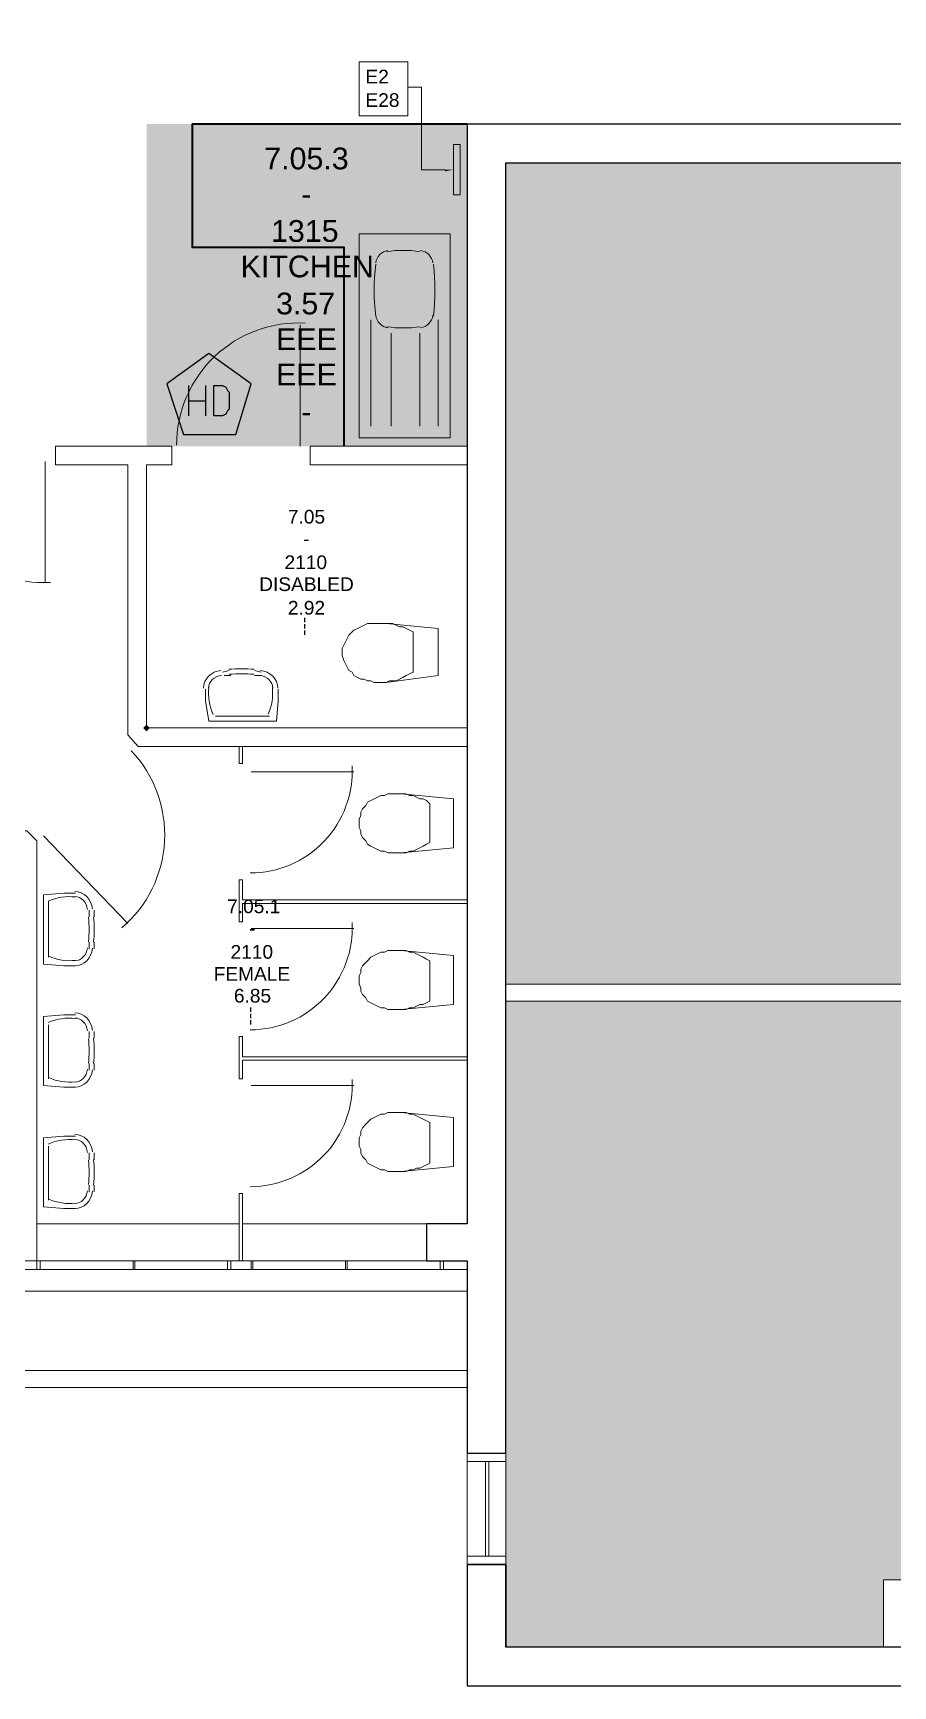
# Model space of a CAD drawing. Header units: millimetres. Extents: x 0 to 58.8, y 0 to 18.9.
# Drawn here: x 37.1 to 42.21, y 0 to 9.83 of the extents above; entities that cross this region are included whole.
import ezdxf

# ---------------------------------------------------------------- set-up
doc = ezdxf.new("R2010")
doc.units = ezdxf.units.MM
doc.layers.add('PDF_014407$_ps_FIRE$DETECT', color=80, linetype='Continuous', true_color=0x3fff00)
doc.layers.add('PDF_014407$HL-TMP', color=7, linetype='Continuous', true_color=0x800000)
for name, color, linetype in [('PDF_014407$_ps_TEXTBOLD', 2, 'Continuous'), ('PDF_014407$BL', 7, 'Continuous'), ('PDF_014407$DR', 7, 'Continuous'), ('PDF_014407$FI-DSG', 7, 'Continuous'), ('PDF_014407$FT-FIXFIT', 7, 'Continuous'), ('PDF_014407$PL-TOIL', 7, 'Continuous'), ('PDF_014407$WA', 7, 'Continuous'), ('PDF_014407$WA-EXT', 7, 'Continuous'), ('PDF_014407$WA-PART', 7, 'Continuous'), ('PDF_014407$WN', 7, 'Continuous'), ('PDF_Text', 7, 'Continuous')]:
    doc.layers.add(name, color=color, linetype=linetype)
doc.styles.add('PDF ArialMT', font='arial.ttf')

msp = doc.modelspace()

# ---------------------------------------------------------------- hatches: boundary and pattern name
at = {"layer": 'PDF_014407$WA', "transparency": 33554559}
msp.add_hatch(color=256, dxfattribs=at).paths.add_polyline_path([(37.7724, 5.7182), (37.7623, 5.7082), (37.7523, 5.6981), (37.7623, 5.6881), (37.7724, 5.6781), (37.7824, 5.6881), (37.7924, 5.6981), (37.7824, 5.7082)])

# ---------------------------------------------------------------- linework, layer by layer
at = {"layer": 'PDF_014407$_ps_FIRE$DETECT', "lineweight": 25}
msp.add_lwpolyline([(38.1438, 7.9267), (37.8928, 7.746), (37.9932, 7.4448), (38.3044, 7.4448), (38.3948, 7.746)], close=True, dxfattribs=at)
at = {"layer": 'PDF_014407$_ps_TEXTBOLD', "lineweight": 25}
for points in [[(38.0233, 7.736), (38.0233, 7.5553)], [(38.1237, 7.736), (38.1237, 7.5553)], [(38.0233, 7.6456), (38.1237, 7.6456)]]:
    msp.add_lwpolyline(points, dxfattribs=at)
msp.add_lwpolyline([(38.1739, 7.5553), (38.1739, 7.736), (38.2241, 7.736), (38.2442, 7.7259), (38.2542, 7.7059), (38.2643, 7.6958), (38.2643, 7.6657), (38.2643, 7.6255), (38.2643, 7.5954), (38.2542, 7.5854), (38.2442, 7.5653), (38.2241, 7.5553)], close=True, dxfattribs=at)
at = {"layer": 'PDF_014407$BL', "lineweight": 9}
for points in [[(3.1194, 17.905), (3.1194, 18.1058), (2.2862, 18.9289), (0.951, 18.9289), (-0.0026, 17.9753), (-0.0026, 12.5645), (0.0978, 12.5645), (0.0978, 2.4457), (0.1982, 2.4457), (0.1982, 2.3453), (39.6797, 2.3453)], [(38.3245, 2.7468), (37.1199, 2.7468)], [(39.6797, 2.7468), (38.3446, 2.7468)], [(39.6797, 1.7731), (0.3487, 1.7731), (0.3487, 2.3453)], [(39.6797, 1.8735), (33.3153, 1.8735), (33.3153, 2.3453)]]:
    msp.add_lwpolyline(points, dxfattribs=at)
at = {"layer": 'PDF_014407$DR', "lineweight": 0}
for points in [[(38.6859, 7.3746), (38.6859, 8.0974), (38.6859, 7.3746)], [(37.1701, 7.2842), (37.1701, 6.5615), (37.1701, 7.2842)], [(38.3948, 5.4371), (39.0071, 5.4371), (38.3948, 5.4371)], [(37.16, 5.0557), (37.6619, 4.5337), (37.16, 5.0557)], [(38.3948, 4.5036), (39.0071, 4.5036), (38.3948, 4.5036)], [(38.3948, 3.57), (39.0071, 3.57), (38.3948, 3.57)]]:
    msp.add_lwpolyline(points, dxfattribs=at)
for centre, radius, start, end in [((38.6789, 7.3811), 0.7278, 87.04469, 180), ((37.163, 7.2908), 0.7278, 180, 272.95531), ((37.153, 5.0621), 0.7278, 310.48874, 43.44405), ((38.3897, 5.4422), 0.6073, 270.00024, 2.95614), ((38.3897, 4.5086), 0.6073, 270.00024, 2.95614), ((38.3897, 3.575), 0.6073, 270.00024, 2.95614)]:
    msp.add_arc(centre, radius, start, end, dxfattribs=at)
at = {"layer": 'PDF_014407$FI-DSG', "lineweight": 9}
for points in [[(39.0372, 9.6634), (39.3283, 9.6634), (39.3283, 9.3421), (39.0372, 9.3421)], [(39.5994, 8.8703), (39.5994, 9.1715), (39.6395, 9.1715), (39.6395, 8.8703)]]:
    msp.add_lwpolyline(points, close=True, dxfattribs=at)
msp.add_lwpolyline([(39.5492, 9.0209), (39.4086, 9.0209), (39.4086, 9.5128), (39.3283, 9.5128)], dxfattribs=at)
at = {"layer": 'PDF_014407$FI-DSG', "transparency": 33554559}
for points in [[(39.6395, 9.1715), (39.5994, 9.1715), (39.6395, 8.8703)], [(39.5994, 9.1715), (39.6395, 8.8703), (39.5994, 8.8703)], [(39.5492, 9.0209), (39.5994, 9.0209), (39.5492, 9.0109)]]:
    msp.add_solid(points, dxfattribs=at)
at = {"layer": 'PDF_014407$FT-FIXFIT', "lineweight": 35}
msp.add_lwpolyline([(39.6797, 9.2919), (38.0434, 9.2919), (38.0434, 8.5591), (38.9469, 8.5591), (38.9469, 7.3746)], dxfattribs=at)
at = {"layer": 'PDF_014407$HL-TMP', "color": 191, "lineweight": 0, "true_color": 0xbb77ff}
msp.add_lwpolyline([(46.9877, 0.6287), (42.1592, 0.6287), (46.9877, 0.6287)], dxfattribs=at)
msp.add_lwpolyline([(39.9106, 0.2271), (39.9106, 0.2271), (39.9106, 0.2271)], close=True, dxfattribs=at)
at = {"layer": 'PDF_014407$HL-TMP', "transparency": 33554559}
for points in [[(39.6797, 9.2919), (37.7724, 9.2919), (39.6797, 7.3746)], [(37.7724, 9.2919), (39.6797, 7.3746), (37.7724, 7.3746)]]:
    msp.add_solid(points, dxfattribs=at)
at = {"layer": 'PDF_014407$HL-TMP', "color": 191, "true_color": 0xbb77ff, "transparency": 33554559}
for points in [[(48.2325, 9.0611), (39.9106, 9.0611), (48.2325, 7.2541)], [(39.9106, 9.0611), (48.2325, 7.2541), (39.9106, 7.2541)], [(46.9877, 7.2541), (39.9106, 7.2541), (46.9877, 5.0256)], [(39.9106, 7.2541), (46.9877, 5.0256), (39.9106, 5.0256)], [(46.4959, 5.0256), (39.9106, 5.0256), (45.6426, 4.1723)], [(39.9106, 5.0256), (45.6426, 4.1723), (39.9106, 4.1723)], [(46.9877, 4.0719), (39.9106, 4.0719), (46.9877, 0.6287)], [(39.9106, 4.0719), (46.9877, 0.6287), (39.9106, 0.6287)], [(39.9106, 0.6287), (42.1592, 0.6287), (42.1592, 0.6287)], [(42.1592, 0.6287), (42.1592, 0.6287), (39.9106, 0.6287)], [(42.1592, 0.6287), (39.9106, 0.6287), (42.1592, 0.2271)], [(39.9106, 0.6287), (42.1592, 0.2271), (39.9106, 0.2271)], [(42.1592, 0.6287), (46.9877, 0.6287), (43.3337, 0.6287)], [(39.9106, 0.2271), (42.1592, 0.2271), (42.1592, 0.2271)]]:
    msp.add_solid(points, dxfattribs=at)
at = {"layer": 'PDF_014407$PL-TOIL', "lineweight": 9}
for points in [[(39.0372, 7.4248), (39.0372, 8.6394), (39.5793, 8.6394), (39.5793, 7.4248)], [(38.2341, 6.0093), (38.2743, 6.0093)], [(38.4148, 6.0093), (38.455, 6.0093)], [(37.4311, 4.614), (37.4311, 4.5738)], [(37.4311, 4.4233), (37.4311, 4.3831)], [(37.4311, 3.8912), (37.4311, 3.8511)], [(37.4311, 3.7005), (37.4311, 3.6603)], [(37.4311, 3.1684), (37.4311, 3.1283)], [(37.4311, 2.9777), (37.4311, 2.9376)]]:
    msp.add_lwpolyline(points, close=True, dxfattribs=at)
for points in [[(39.1075, 7.495), (39.1075, 8.1275)], [(39.509, 7.495), (39.509, 8.1275)], [(39.228, 7.495), (39.228, 8.0472)], [(39.3986, 7.495), (39.3986, 8.0472)], [(39.0272, 5.9993), (39.0071, 6.0093), (38.9971, 6.0294), (38.977, 6.0395), (38.967, 6.0595), (38.9569, 6.0796), (38.9469, 6.0997), (38.9368, 6.1298), (38.9368, 6.1499), (38.9368, 6.17), (38.9469, 6.19), (38.9569, 6.2101), (38.967, 6.2302), (38.977, 6.2503), (38.9971, 6.2703), (39.0071, 6.2804), (39.0272, 6.2904), (39.0473, 6.3005), (39.0673, 6.3105), (39.0874, 6.3205), (39.1075, 6.3205), (39.1276, 6.3205), (39.1476, 6.3205), (39.1778, 6.3205), (39.1978, 6.3205), (39.509, 6.2904), (39.509, 6.0093), (39.1978, 5.9692), (39.2179, 5.9792), (39.238, 5.9792), (39.2581, 5.9792), (39.2781, 5.9893), (39.2982, 5.9993), (39.3183, 6.0093), (39.3384, 6.0194), (39.3585, 6.0294), (39.3585, 6.2703), (39.3384, 6.2804), (39.3183, 6.2904), (39.2982, 6.3005), (39.2781, 6.3005), (39.2581, 6.3105), (39.238, 6.3205), (39.2179, 6.3205), (39.1978, 6.3205)], [(38.9368, 6.1499), (38.9368, 6.1298), (38.9469, 6.0997), (38.9569, 6.0796), (38.967, 6.0595), (38.977, 6.0395), (38.9971, 6.0294), (39.0071, 6.0093), (39.0272, 5.9993), (39.0473, 5.9893), (39.0673, 5.9893), (39.0874, 5.9792), (39.1075, 5.9792), (39.1276, 5.9692), (39.1476, 5.9692), (39.1778, 5.9692), (39.1978, 5.9692)], [(38.2643, 6.0395), (38.2241, 6.0294)], [(38.455, 6.0294), (38.4148, 6.0395)], [(38.1237, 5.929), (38.1237, 5.8588), (38.1438, 5.7383), (38.5453, 5.7383), (38.5554, 5.8588), (38.5554, 5.929)], [(38.5052, 5.7684), (38.1839, 5.7684)], [(39.1276, 4.9854), (39.1075, 4.9954), (39.0874, 5.0055), (39.0774, 5.0256), (39.0573, 5.0456), (39.0473, 5.0657), (39.0473, 5.0858), (39.0372, 5.1059), (39.0372, 5.136), (39.0372, 5.1561), (39.0473, 5.1761), (39.0473, 5.1962), (39.0573, 5.2163), (39.0774, 5.2364), (39.0874, 5.2565), (39.1075, 5.2665), (39.1276, 5.2765), (39.1476, 5.2866), (39.1677, 5.2966), (39.1878, 5.2966), (39.2079, 5.3066), (39.228, 5.3066), (39.248, 5.3066), (39.2681, 5.3066), (39.2882, 5.3066), (39.5994, 5.2765), (39.5994, 4.9854), (39.2882, 4.9553), (39.3183, 4.9553), (39.3384, 4.9653), (39.3585, 4.9653), (39.3785, 4.9754), (39.3986, 4.9854), (39.4187, 4.9954), (39.4388, 5.0055), (39.4588, 5.0155), (39.4588, 5.2464), (39.4388, 5.2665), (39.4187, 5.2765), (39.3986, 5.2765), (39.3785, 5.2866), (39.3585, 5.2966), (39.3384, 5.2966), (39.3183, 5.3066), (39.2882, 5.3066)], [(39.0372, 5.136), (39.0372, 5.1059), (39.0473, 5.0858), (39.0473, 5.0657), (39.0573, 5.0456), (39.0774, 5.0256), (39.0874, 5.0055), (39.1075, 4.9954), (39.1276, 4.9854), (39.1476, 4.9754), (39.1677, 4.9653), (39.1878, 4.9653), (39.2079, 4.9553), (39.228, 4.9553), (39.248, 4.9553), (39.2681, 4.9553), (39.2882, 4.9553)], [(37.3508, 4.7144), (37.2805, 4.7144), (37.16, 4.7043), (37.16, 4.2928), (37.2805, 4.2827), (37.3508, 4.2827)], [(37.1901, 4.3329), (37.1901, 4.6642)], [(37.4612, 4.5738), (37.4612, 4.614)], [(37.4612, 4.3831), (37.4612, 4.4233)], [(39.1276, 4.0518), (39.1075, 4.0619), (39.0874, 4.0719), (39.0774, 4.092), (39.0573, 4.1121), (39.0473, 4.1321), (39.0473, 4.1522), (39.0372, 4.1723), (39.0372, 4.1924), (39.0372, 4.2225), (39.0473, 4.2426), (39.0473, 4.2626), (39.0573, 4.2827), (39.0774, 4.3028), (39.0874, 4.3128), (39.1075, 4.3329), (39.1276, 4.3429), (39.1476, 4.353), (39.1677, 4.363), (39.1878, 4.363), (39.2079, 4.3731), (39.228, 4.3731), (39.248, 4.3731), (39.2681, 4.3731), (39.2882, 4.3731), (39.5994, 4.3429), (39.5994, 4.0518), (39.2882, 4.0217), (39.3183, 4.0217), (39.3384, 4.0317), (39.3585, 4.0317), (39.3785, 4.0418), (39.3986, 4.0518), (39.4187, 4.0518), (39.4388, 4.0619), (39.4588, 4.0719), (39.4588, 4.3128), (39.4388, 4.3229), (39.4187, 4.3329), (39.3986, 4.3429), (39.3785, 4.353), (39.3585, 4.363), (39.3384, 4.363), (39.3183, 4.3731), (39.2882, 4.3731)], [(39.0372, 4.1924), (39.0372, 4.1723), (39.0473, 4.1522), (39.0473, 4.1321), (39.0573, 4.1121), (39.0774, 4.092), (39.0874, 4.0719), (39.1075, 4.0619), (39.1276, 4.0518), (39.1476, 4.0418), (39.1677, 4.0317), (39.1878, 4.0317), (39.2079, 4.0217), (39.228, 4.0217), (39.248, 4.0217), (39.2681, 4.0217), (39.2882, 4.0217)], [(37.3508, 3.9916), (37.2805, 3.9916), (37.16, 3.9816), (37.16, 3.57), (37.2805, 3.5599), (37.3508, 3.5599)], [(37.1901, 3.6101), (37.1901, 3.9314)], [(37.4612, 3.8511), (37.4612, 3.8912)], [(37.4612, 3.6603), (37.4612, 3.7005)], [(39.1276, 3.0881), (39.1075, 3.0982), (39.0874, 3.1082), (39.0774, 3.1283), (39.0573, 3.1484), (39.0473, 3.1684), (39.0473, 3.1885), (39.0372, 3.2086), (39.0372, 3.2287), (39.0372, 3.2588), (39.0473, 3.2789), (39.0473, 3.2989), (39.0573, 3.319), (39.0774, 3.3391), (39.0874, 3.3491), (39.1075, 3.3692), (39.1276, 3.3792), (39.1476, 3.3893), (39.1677, 3.3993), (39.1878, 3.3993), (39.2079, 3.4094), (39.228, 3.4094), (39.248, 3.4094), (39.2681, 3.4094), (39.2882, 3.4094), (39.5994, 3.3792), (39.5994, 3.0881), (39.2882, 3.058), (39.3183, 3.058), (39.3384, 3.0681), (39.3585, 3.0681), (39.3785, 3.0781), (39.3986, 3.0781), (39.4187, 3.0881), (39.4388, 3.0982), (39.4588, 3.1082), (39.4588, 3.3491), (39.4388, 3.3592), (39.4187, 3.3692), (39.3986, 3.3792), (39.3785, 3.3893), (39.3585, 3.3993), (39.3384, 3.3993), (39.3183, 3.4094), (39.2882, 3.4094)], [(37.3508, 3.2688), (37.2805, 3.2688), (37.16, 3.2588), (37.16, 2.8472), (37.2805, 2.8372), (37.3508, 2.8372)], [(37.1901, 2.8874), (37.1901, 3.2086)], [(37.4612, 3.1283), (37.4612, 3.1684)], [(39.0372, 3.2287), (39.0372, 3.2086), (39.0473, 3.1885), (39.0473, 3.1684), (39.0573, 3.1484), (39.0774, 3.1283), (39.0874, 3.1082), (39.1075, 3.0982), (39.1276, 3.0881), (39.1476, 3.0781), (39.1677, 3.0681), (39.1878, 3.0681), (39.2079, 3.058), (39.228, 3.058), (39.248, 3.058), (39.2681, 3.058), (39.2882, 3.058)], [(37.4612, 2.9376), (37.4612, 2.9777)]]:
    msp.add_lwpolyline(points, dxfattribs=at)
for points in [[(38.4102, 6.0173, 0.047875), (38.265, 6.0173, -0.047875)], [(37.4276, 4.4259, 0.047843), (37.4276, 4.5712, -0.047843)], [(37.4276, 3.7032, 0.047843), (37.4276, 3.8484, -0.047843)], [(37.4276, 2.9804, 0.047843), (37.4276, 3.1256, -0.047843)]]:
    msp.add_lwpolyline(points, format="xyb", close=True, dxfattribs=at)
for centre, radius, start, end in [((39.221, 8.4553), 0.0853, 97.8278, 173.16643), ((39.3013, 7.8228), 0.7178, 82.17229, 97.82771), ((39.3917, 8.4553), 0.0853, 6.83357, 82.1722), ((40.4276, 8.3031), 1.3, 173.16671, 186.83329), ((38.1889, 8.3031), 1.3, 353.16671, 6.83329), ((39.221, 8.1642), 0.0853, 186.83357, 262.1722), ((39.3013, 8.7966), 0.7178, 262.17229, 277.82771), ((39.3917, 8.1642), 0.0853, 277.8278, 353.16643), ((38.3376, 5.2608), 0.7901, 84.50498, 95.49502), ((38.4608, 5.9055), 0.3189, 173.83962, 203.72014), ((38.2141, 5.9055), 0.3091, 336.08146, 6.29001), ((37.3157, 4.3753), 0.3189, 83.83779, 113.72126), ((36.6713, 4.4985), 0.7898, 354.50312, 5.49688), ((37.3157, 4.622), 0.3091, 246.08125, 276.29071), ((37.3157, 3.6526), 0.3189, 83.83779, 113.72126), ((36.6713, 3.7758), 0.7898, 354.50312, 5.49688), ((37.3157, 3.8992), 0.3091, 246.08125, 276.29071), ((37.3157, 2.9298), 0.3189, 83.83779, 113.72126), ((36.6713, 3.053), 0.7898, 354.50312, 5.49688), ((37.3157, 3.1764), 0.3091, 246.08125, 276.29071)]:
    msp.add_arc(centre, radius, start, end, dxfattribs=at)
for points in [[(38.2155, 6.0404), (38.1565, 6.0349), (38.1117, 5.9896), (38.1117, 5.9355)], [(38.2185, 6.0104), (38.175, 6.0065), (38.1418, 5.9742), (38.1418, 5.9355)], [(38.2185, 6.0104), (38.175, 6.0065), (38.1418, 5.9742), (38.1418, 5.9355)], [(38.5233, 5.9355), (38.5233, 5.9742), (38.4902, 6.0065), (38.4466, 6.0104)], [(38.5233, 5.9355), (38.5233, 5.9742), (38.4902, 6.0065), (38.4466, 6.0104)], [(38.5534, 5.9356), (38.5534, 5.9896), (38.5086, 6.0349), (38.4496, 6.0404)], [(37.4506, 4.6206), (37.4451, 4.6796), (37.3998, 4.7244), (37.3457, 4.7244)], [(37.4206, 4.6176), (37.4167, 4.6612), (37.3844, 4.6943), (37.3457, 4.6943)], [(37.4206, 4.6176), (37.4167, 4.6612), (37.3844, 4.6943), (37.3457, 4.6943)], [(37.3457, 4.3128), (37.3844, 4.3128), (37.4167, 4.346), (37.4206, 4.3895)], [(37.3457, 4.3128), (37.3844, 4.3128), (37.4167, 4.346), (37.4206, 4.3895)], [(37.3458, 4.2827), (37.3998, 4.2827), (37.4451, 4.3276), (37.4506, 4.3865)], [(37.4506, 3.8979), (37.4451, 3.9568), (37.3998, 4.0016), (37.3457, 4.0016)], [(37.4206, 3.8948), (37.4167, 3.9384), (37.3844, 3.9715), (37.3457, 3.9715)], [(37.4206, 3.8948), (37.4167, 3.9384), (37.3844, 3.9715), (37.3457, 3.9715)], [(37.3457, 3.5901), (37.3844, 3.5901), (37.4167, 3.6232), (37.4206, 3.6668)], [(37.3457, 3.5901), (37.3844, 3.5901), (37.4167, 3.6232), (37.4206, 3.6668)], [(37.3458, 3.5599), (37.3998, 3.56), (37.4451, 3.6048), (37.4506, 3.6637)], [(37.4506, 3.1751), (37.4451, 3.234), (37.3998, 3.2789), (37.3457, 3.2789)], [(37.4206, 3.172), (37.4167, 3.2156), (37.3844, 3.2487), (37.3457, 3.2487)], [(37.4206, 3.172), (37.4167, 3.2156), (37.3844, 3.2487), (37.3457, 3.2487)], [(37.3457, 2.8673), (37.3844, 2.8673), (37.4167, 2.9004), (37.4206, 2.944)], [(37.3457, 2.8673), (37.3844, 2.8673), (37.4167, 2.9004), (37.4206, 2.944)], [(37.3458, 2.8372), (37.3998, 2.8372), (37.4451, 2.882), (37.4506, 2.9409)]]:
    msp.add_open_spline(points, degree=3, dxfattribs=at)
at = {"layer": 'PDF_014407$WA', "lineweight": 20}
for points in [[(39.6797, 5.6981), (37.7724, 5.6981), (37.7724, 7.2642), (37.9229, 7.2642), (37.9229, 7.3746), (37.2303, 7.3746), (37.2303, 7.2642), (37.6619, 7.2642), (37.6619, 5.658), (37.7222, 5.5877), (39.6797, 5.5877)], [(39.6797, 7.3746), (38.7461, 7.3746), (38.7461, 7.2642), (39.6797, 7.2642)], [(38.3446, 5.5877), (38.3245, 5.5877)], [(39.9106, 4.0719), (45.6827, 4.0719), (45.8233, 4.2024), (45.753, 4.2827), (45.6426, 4.1723), (39.9106, 4.1723)], [(39.6797, 2.4758), (39.5392, 2.4758), (39.5392, 2.526), (39.5392, 2.4758), (39.5392, 2.526)], [(42.1592, 0.2271), (42.1592, 0.6287), (43.3337, 0.6287), (43.3337, 0.2271)]]:
    msp.add_lwpolyline(points, dxfattribs=at)
for points in [[(37.1199, 5.0256), (37.0596, 5.0858), (36.5677, 5.0858), (36.5075, 5.0256), (36.5477, 4.9754), (37.0094, 4.9754), (37.0094, 2.526), (37.1199, 2.526)], [(37.1199, 2.4758), (37.0094, 2.4758), (37.0094, 2.526), (37.1199, 2.526)], [(38.3948, 2.4758), (38.2743, 2.4758), (38.2743, 2.526), (38.3948, 2.526)], [(38.2743, 2.526), (38.2743, 2.4758)], [(38.3948, 2.526), (38.3948, 2.4758)]]:
    msp.add_lwpolyline(points, close=True, dxfattribs=at)
at = {"layer": 'PDF_014407$WA-EXT', "lineweight": 25}
msp.add_lwpolyline([(39.6797, 9.2919), (39.6797, 2.7468), (39.4388, 2.7468), (39.4388, 2.526), (39.6797, 2.526), (39.6797, 1.3816), (39.9106, 1.3816), (39.9106, 9.0611), (48.2325, 9.0611), (48.2325, 9.0209), (48.5939, 9.0209), (48.5939, 9.2919), (44.4881, 9.2919), (44.4881, 9.1815), (43.7955, 9.1815), (43.7955, 9.2919)], close=True, dxfattribs=at)
for points in [[(47.2287, 5.146), (46.9877, 5.146), (46.9877, 0.2271), (39.9106, 0.2271)], [(39.9106, 0.719), (39.9106, 0.2271), (39.9106, 0.719), (39.6797, 0.719), (39.9106, 0.719), (39.6797, 0.719), (39.6797, -0.0037), (51.5252, -0.0037)]]:
    msp.add_lwpolyline(points, dxfattribs=at)
at = {"layer": 'PDF_014407$WA-PART', "lineweight": 18}
for points in [[(38.3446, 5.5877), (38.3446, 5.4873), (38.3245, 5.4873), (38.3245, 5.5877)], [(38.3446, 5.4873), (38.3245, 5.4873)], [(38.3245, 5.4873), (38.3446, 5.4873), (38.3245, 5.4873)], [(39.6797, 4.6541), (38.3446, 4.6541), (38.3446, 4.5437), (38.3245, 4.5437), (38.3245, 4.7947), (38.3446, 4.7947), (38.3446, 4.6742), (39.6797, 4.6742)], [(38.3446, 4.7947), (38.3245, 4.7947)], [(38.3245, 4.7947), (38.3446, 4.7947), (38.3245, 4.7947)], [(38.3446, 4.5437), (38.3245, 4.5437)], [(38.3245, 4.5437), (38.3446, 4.5437), (38.3245, 4.5437)], [(39.6797, 3.7406), (38.3446, 3.7406), (38.3446, 3.8611), (38.3245, 3.8611), (38.3245, 3.6101), (38.3446, 3.6101), (38.3446, 3.7206), (39.6797, 3.7206)], [(38.3446, 3.8611), (38.3245, 3.8611)], [(38.3245, 3.8611), (38.3446, 3.8611), (38.3245, 3.8611)], [(38.3446, 3.6101), (38.3245, 3.6101)], [(38.3245, 3.6101), (38.3446, 3.6101), (38.3245, 3.6101)], [(38.3446, 2.526), (38.3446, 2.9275), (38.3245, 2.9275), (38.3245, 2.526)], [(38.3446, 2.9275), (38.3245, 2.9275)], [(38.3245, 2.9275), (38.3446, 2.9275), (38.3245, 2.9275)]]:
    msp.add_lwpolyline(points, dxfattribs=at)
at = {"layer": 'PDF_014407$WN', "lineweight": 0}
for points in [[(37.6921, 2.526), (37.6921, 2.4959), (37.6921, 2.4758), (37.7021, 2.4758), (37.7021, 2.4959), (37.7021, 2.526), (37.6921, 2.526), (37.15, 2.526), (37.6921, 2.526), (38.2542, 2.526), (38.2743, 2.526), (37.1199, 2.526), (37.1399, 2.526), (37.15, 2.526)], [(37.1199, 2.4758), (37.1199, 2.526), (37.1199, 2.4758), (37.1399, 2.4758), (37.1399, 2.526), (37.1399, 2.4959)], [(37.1399, 2.4758), (37.7021, 2.4758)], [(38.2542, 2.4959), (38.2542, 2.4758), (38.2442, 2.4758)], [(38.2743, 2.4758), (38.2542, 2.4758), (38.2542, 2.526)], [(38.9569, 2.526), (38.9569, 2.4959), (38.9569, 2.4758), (38.967, 2.4758), (38.967, 2.4959), (38.967, 2.526), (38.9569, 2.526), (38.4249, 2.526), (38.9569, 2.526), (39.5191, 2.526), (39.5392, 2.526), (38.3948, 2.526), (38.4048, 2.526), (38.4249, 2.526)], [(38.3948, 2.4758), (38.4048, 2.4758), (38.4048, 2.526), (38.4048, 2.4959)], [(38.4048, 2.4758), (38.967, 2.4758)], [(39.5191, 2.4959), (39.5191, 2.4758), (39.509, 2.4758)], [(39.5392, 2.4758), (39.5191, 2.4758), (39.5191, 2.526)], [(39.9106, 1.3816), (39.6797, 1.3816)], [(39.9106, 1.3314), (39.6797, 1.3314)], [(39.7901, 0.7692), (39.7901, 1.3314)], [(39.8102, 0.7692), (39.8102, 1.3314)], [(39.6797, 0.7692), (39.9106, 0.7692)], [(39.6797, 0.719), (39.9106, 0.719)], [(39.7399, 0.719), (39.7399, 0.719)], [(39.8503, 0.719), (39.8503, 0.719)]]:
    msp.add_lwpolyline(points, dxfattribs=at)
for points in [[(37.7021, 2.4758), (38.2442, 2.4758)], [(38.967, 2.4758), (39.509, 2.4758)]]:
    msp.add_lwpolyline(points, close=True, dxfattribs=at)
at = {"layer": 'PDF_014407$WN', "lineweight": 9}
for points in [[(39.6797, 1.3816), (39.6797, 0.719)], [(39.9106, 0.719), (39.9106, 1.3816)]]:
    msp.add_lwpolyline(points, dxfattribs=at)

# ---------------------------------------------------------------- texts
at = {"layer": 'PDF_Text', "attachment_point": 4, "style": 'PDF ArialMT'}
for s, insert, char_height in [('E2', (39.0754, 9.5749), 0.0815), ('E28', (39.0754, 9.4344), 0.0815), ('7.05.3', (38.4731, 9.0867), 0.12938), ('-', (38.694, 8.8759), 0.1294), ('1315', (38.5133, 8.6551), 0.12938), ('KITCHEN', (38.3326, 8.4442), 0.12938), ('3.57', (38.5434, 8.2234), 0.12938), ('EEE', (38.5434, 8.0126), 0.12938), ('EEE', (38.5434, 7.8017), 0.12938), ('-', (38.694, 7.5809), 0.1294), ('7.05', (38.6136, 6.9548), 0.0815), ('-', (38.704, 6.8243), 0.0815), ('2110', (38.5936, 6.6837), 0.0815), ('DISABLED', (38.443, 6.5532), 0.0815), ('2.92', (38.6136, 6.4127), 0.0815), ('7.05.1', (38.2522, 4.6358), 0.0815), ('-', (38.3828, 4.5053), 0.0815), ('2110', (38.2723, 4.3647), 0.0815), ('FEMALE', (38.1719, 4.2342), 0.0815), ('6.85', (38.2924, 4.1037), 0.0815)]:
    msp.add_mtext(s, dxfattribs=dict(at, insert=insert, char_height=char_height))
at = {"layer": 'PDF_Text', "char_height": 0.0815, "attachment_point": 4, "rotation": 270, "style": 'PDF ArialMT'}
for insert in [(38.7228, 6.3594), (38.4016, 4.0404)]:
    msp.add_mtext('---', dxfattribs=dict(at, insert=insert))

doc.saveas('drawing.dxf')
